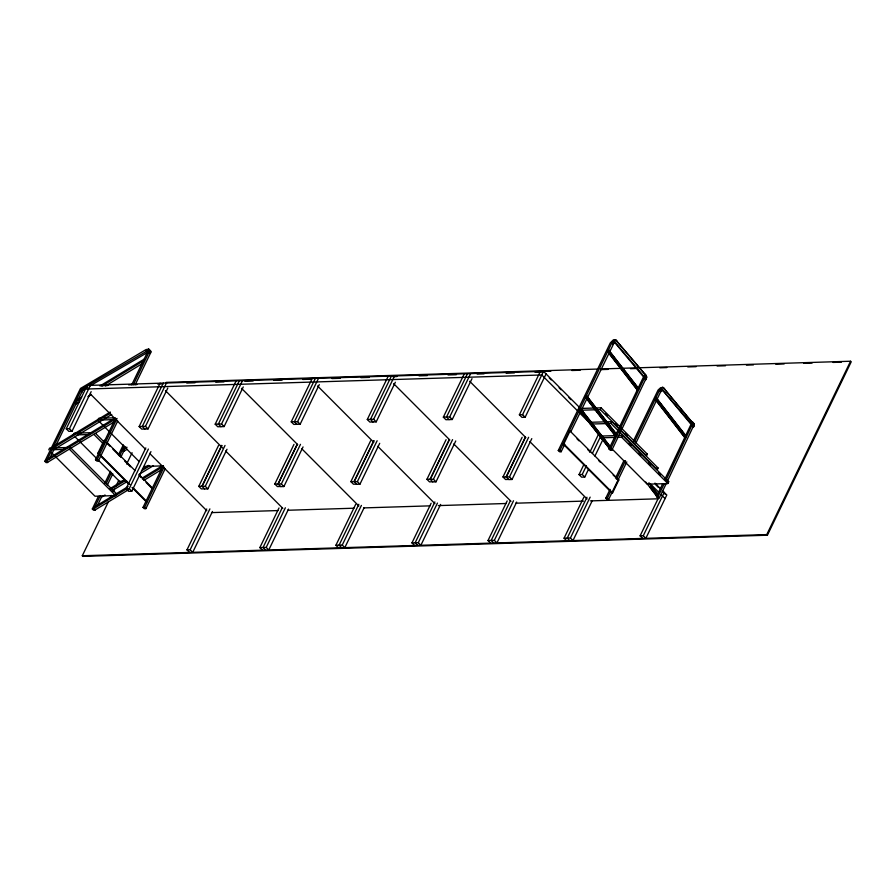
<?xml version="1.0" encoding="UTF-8"?>
<svg xmlns="http://www.w3.org/2000/svg" width="896" height="896" viewBox="0 0 896 896"><rect width="100%" height="100%" fill="white"/><g stroke="black" fill="none" stroke-linecap="round" stroke-linejoin="round"><path stroke-width="1.34" d="M133.37 384.642L149.094 352.117L149.442 350.022L148.624 349.104L145.992 349.597L80.483 388.438L44.8 461.317L46.088 462.605L47.667 462.56L46.379 461.272L44.8 461.317M135.262 384.675L150.606 352.867L150.55 350.918L148.949 350.28M558.275 450.509L559.866 450.464L611.845 342.933L613.838 341.432L643.518 376.891L608.978 448.941L610.568 448.896L645.333 376.04L644.795 374.181L615.675 339.875L613.144 340.032L610.288 342.922L558.275 450.509L559.563 451.797L561.154 451.752L564.771 444.248M608.978 448.941L610.266 450.229L611.845 450.184L646.61 377.328L646.072 375.469L615.675 339.875M665.986 480.189L692.843 423.315L663.197 387.531L660.666 387.677L658.09 390.04L633.013 441.862M667.274 481.477L694.131 424.603L663.197 387.531M46.379 461.272L81.514 389.2L147.302 350.851L147.482 352.229L131.768 384.731M78.064 399.672L82.578 390.734L87.92 387.139M48.754 449.848L49.627 448.045L50.96 448M49.493 458.786L54.354 448.728M55.574 446.208L76.854 402.192M91.157 391.653L72.005 431.267L68.835 431.368L66.259 428.792L87.214 385.459L543.514 371.358L579.018 406.963M66.259 428.792L69.429 428.691L90.384 385.358M73.237 435.008L74.11 433.205L91.974 432.645M97.821 420.09L98.694 418.286L101.45 418.208M129.102 484.557L97.866 453.242L104.082 440.373L104.877 440.35M117.723 420.963L98.37 460.992L96.779 461.037L95.502 459.749L115.45 418.488M95.502 459.749L97.082 459.704L117.04 418.421M92.322 508.962L93.901 508.917L95.189 510.205L93.598 510.25L92.322 508.962L98.392 496.395M104.474 483.818L110.555 471.24M118.462 454.888L123.323 444.83M93.901 508.917L99.982 496.339M106.064 483.762L111.53 472.45M119.437 456.098L124.298 446.04M97.619 505.176L101.875 496.373M107.341 485.05L112.818 473.738M120.725 457.386L124.365 449.837M167.798 388.058L148.053 428.926L141.714 429.117L139.149 426.541L160.093 383.208M163.262 383.107L142.307 426.44L144.883 429.016M600.522 368.962L850.562 361.234L851.2 361.872L767.402 535.226L82.947 556.382L82.309 555.744L108.416 501.726M110.242 497.952L111.451 495.443M113.277 491.669L114.498 489.16M115.707 486.651L118.742 480.368M126.638 464.038L132.104 452.738M139.149 426.541L145.477 426.35L166.432 383.006M51.71 452.805L94.987 496.216L115.606 495.578L116.48 493.763L70.246 447.406M150.954 451.618L131.802 491.232L128.632 491.333L126.056 488.757L145.813 447.899M126.056 488.757L129.226 488.656L148.389 449.042M165.234 468.608L145.891 508.637L144.301 508.693L143.013 507.405L162.96 466.144M143.013 507.405L144.603 507.349L163.957 467.32M243.253 386.949L224.101 426.574L217.762 426.765L215.197 424.189L236.141 380.856M239.31 380.755L218.366 424.088L220.931 426.664M215.197 424.189L221.536 423.998L242.48 380.654M204.523 488.824L201.354 488.925L198.778 486.349L218.534 445.48M198.778 486.349L201.947 486.248L221.704 445.39M221.861 445.547L202.115 486.405L205.274 486.304L207.85 488.88L227.002 449.266M205.274 486.304L225.03 445.446M189.549 552.429L186.984 549.853L206.73 508.984M186.984 549.853L190.154 549.752L209.899 508.894M212.475 511.459L192.718 552.328L190.154 549.752M319.301 384.597L300.149 424.222L293.81 424.413L291.245 421.837L312.189 378.504M315.358 378.403L294.414 421.747L296.979 424.323M291.245 421.837L297.584 421.646L318.528 378.302M280.571 486.472L277.402 486.573L274.826 483.997L293.989 444.371M274.826 483.997L277.995 483.896L297.158 444.27M297.315 444.438L278.163 484.053L281.333 483.963L283.898 486.539L303.05 446.914M281.333 483.963L300.485 444.338M262.427 550.166L259.862 547.59L279.014 507.976M282.184 507.875L263.032 547.501L265.597 550.077M259.862 547.59L266.202 547.4L285.354 507.774M288.523 509.118L268.766 549.976L266.202 547.4M395.349 382.245L376.197 421.87L369.858 422.061L367.293 419.485L388.248 376.152M391.406 376.051L370.462 419.395L373.027 421.971M367.293 419.485L373.632 419.294L394.576 375.962M356.619 484.12L353.45 484.221L350.885 481.645L370.63 440.787M350.885 481.645L354.054 481.544L373.8 440.686M373.968 440.843L354.211 481.701L357.381 481.611L359.946 484.187L379.702 443.318M357.381 481.611L377.126 440.742M338.486 547.826L335.91 545.25L355.667 504.381M358.837 504.291L339.08 545.149L341.645 547.725M335.91 545.25L342.25 545.048L361.402 505.422M363.978 507.998L344.814 547.624L342.25 545.048M472.002 378.661L452.245 419.518L445.917 419.72L443.341 417.144L464.296 373.8M467.466 373.699L446.51 417.043L449.075 419.619M443.341 417.144L449.68 416.942L470.635 373.61M432.667 481.768L429.498 481.869L426.933 479.293L446.085 439.667M426.933 479.293L430.102 479.192L449.254 439.566M449.411 439.734L430.259 479.36L433.429 479.259L435.994 481.835L455.75 440.966M433.429 479.259L452.581 439.634M414.534 545.474L411.958 542.898L431.122 503.272M434.885 501.939L415.128 542.797L417.704 545.373M411.958 542.898L418.298 542.696L437.45 503.07M440.619 504.414L420.874 545.272L418.298 542.696M546.078 373.923L525.134 417.267L521.965 417.368L519.389 414.792L540.344 371.448M519.389 414.792L522.558 414.691L543.514 371.358M508.715 479.416L505.546 479.517L502.981 476.941L522.133 437.315M502.981 476.941L506.15 476.84L525.302 437.226M525.459 437.382L506.307 477.008L509.477 476.907L512.042 479.483L531.798 438.626M509.477 476.907L528.629 437.282M490.582 543.122L488.018 540.546L507.17 500.92M510.339 500.819L491.176 540.445L493.752 543.021M488.018 540.546L494.346 540.344L513.509 500.73M516.667 502.062L496.922 542.92L494.346 540.344M563.819 443.901L570.035 431.032L618.834 479.965L612.618 492.834L611.822 492.856L563.024 443.923L563.819 443.901L612.618 492.834M570.819 431.738L613.906 343.224L615.653 342.978L643.552 375.906M590.341 424.088L591.214 422.274L611.834 421.646L658.067 468.003L657.194 469.806L610.96 423.45L591.718 424.043M581.011 410.222L600.264 409.629L601.138 407.826L647.371 454.182L646.498 455.986L620.917 430.338M588.358 469.638L584.763 477.064L581.594 477.165L579.029 474.589L583.822 464.688M589.803 452.301L598.181 434.963M579.029 474.589L582.198 474.488L586.387 465.83M592.379 453.443L600.757 436.106M594.944 456.019L602.728 439.925M610.96 423.45L611.834 421.646M566.63 540.77L564.066 538.194L583.811 497.336M586.981 497.235L567.235 538.093L569.8 540.669M564.066 538.194L570.405 537.992L590.15 497.134M617.49 437.326L621.611 437.203L622.485 435.4L668.718 481.757L667.845 483.56L647.226 484.198L611.811 448.694M592.122 500.954L572.97 540.568L570.405 537.992M617.478 481.163L608.664 499.397L607.085 499.442L605.797 498.154L610.03 489.395M615.474 478.139L623.941 460.622M605.797 498.154L607.376 498.109L610.4 491.859M616.448 479.349L625.509 460.6M634.581 441.84L659.355 390.589L661.73 389.189L691.04 424.301L665.011 478.979M617.736 480.637L626.797 461.888M635.869 443.128L660.643 391.866L662.178 390.443L663.174 390.622L691.062 423.55M666.053 483.997L659.366 497.829L657.776 497.874L656.499 496.586L662.581 484.008M656.499 496.586L658.078 496.541L664.16 483.963M642.678 538.418L640.114 535.842L658.672 497.459M640.114 535.842L643.283 535.741L664.227 492.408M82.309 555.744L766.752 534.587L850.562 361.234M608.462 349.854L607.13 351.075L637.392 390.163L638.725 388.942L608.462 349.854L638.322 388.058M586.365 395.562L585.032 396.782L615.306 435.87L616.627 434.65L586.365 395.562L616.235 433.765M610.12 446.41L580.25 408.206L578.928 409.427L610.478 449.792M655.973 397.499L654.651 398.72L684.914 437.808L686.246 436.587L655.973 397.499L685.843 435.702M609.19 448.504L610.512 447.294L580.25 408.206M649.589 486.584L657.989 497.448L656.712 496.16L658.034 494.939L648.782 483M81.704 397.029L74.626 401.318L76.082 403.782L79.621 401.632M100.565 385.594L144.178 359.15L144.346 360.315L101.909 386.053M74.794 402.494L80.696 398.91M87.875 396.626L91.403 394.486M105.549 385.907L143.27 363.037M110.286 412.003L52.528 447.026L52.707 448.202L53.984 449.49L111.742 414.456M52.707 448.202L110.466 413.168M114.789 418.208L46.424 459.659L46.592 460.835L47.88 462.123L113.893 422.094M46.592 460.835L116.144 418.667M125.675 446.824L122.147 448.963L122.315 450.139L123.603 451.427L127.131 449.277M122.315 450.139L127.03 447.283M109.48 488.958L123.626 480.379M142.486 468.944L148.378 465.371M110.824 489.418L124.97 480.838M141.478 470.826L149.733 465.83M105.045 494.984L101.506 497.134L100.218 495.846M112.112 490.706L127.434 481.41M139.227 474.264L153.373 465.685M128.117 486.584L93.934 507.315L94.114 508.491L95.39 509.779L128.397 489.765M142.262 478.005L162.31 465.853M94.114 508.491L127.12 488.477M142.442 479.181L163.654 466.312M143.718 480.469L161.403 469.75M90.294 385.75L148.176 352.094L146.899 350.806M617.243 341.421L614.298 339.651M597.733 369.051L166.107 382.39L166.757 383.029M543.894 371.37L550.883 371.157M571.838 370.507L580.216 370.25M601.171 369.6L608.149 369.387M630.504 368.693L636.093 368.525M659.837 367.786L666.814 367.573M687.77 366.923L696.147 366.666M717.102 366.016L725.48 365.758M746.435 365.109L753.424 364.896M775.768 364.213L784.157 363.944M803.712 363.339L812.09 363.082M833.045 362.432L841.422 362.174M99.68 385.739L107.957 385.482M128.632 384.843L136.909 384.586M157.595 383.947L163.117 383.779M186.76 383.04L195.037 382.782M215.723 382.144L223.989 381.898M244.888 381.248L253.154 380.99M273.84 380.352L282.117 380.094M302.803 379.456L311.08 379.198M331.968 378.56L340.245 378.302M360.92 377.664L369.197 377.406M392.851 376.678L396.984 376.544M419.048 375.861L427.325 375.603M448.011 374.965L456.277 374.718M477.165 374.069L484.064 373.856M506.128 373.173L514.405 372.915M535.091 372.277L541.979 372.064M85.467 389.066L541.766 374.965L577.27 410.57M104.16 418.118L115.192 417.782M100.576 420.011L114.318 419.586M580.518 408.453L601.138 407.826M77.358 434.874L89.734 434.493M569.24 431.054L570.035 431.032M55.093 447.877L68.869 447.451M52.875 449.725L63.874 449.378M601.866 436.038L615.653 435.613M618.363 435.523L622.485 435.4M97.866 453.242L98.661 453.219M614.746 437.416L602.37 437.797L604.128 439.97M144.054 466.458L163.307 465.864M646.038 454.227L647.371 454.182M126.336 481.152L119.47 481.365L80.125 441.907M656.746 468.048L658.067 468.003M207.85 488.88L204.68 488.981L201.947 486.248M283.898 486.539L280.728 486.629L277.995 483.896M359.946 484.187L356.776 484.277L354.054 481.544M435.994 481.835L432.824 481.936L430.102 479.192M512.042 479.483L508.883 479.584L506.15 476.84M618.834 479.965L613.166 475.104M667.397 481.802L668.718 481.757M211.523 512.613L277.894 510.563M287.571 510.261L353.942 508.211M363.619 507.909L429.99 505.859M438.29 505.602L506.038 503.507M515.715 503.205L583.475 501.11M590.386 500.898L658.146 498.803M664.754 389.077L662.334 387.262M615.283 339.696L616.571 340.984M662.805 387.341L664.093 388.629M614.824 339.618L616.101 340.906M614.04 341.466L615.653 342.978M661.562 389.11L663.174 390.622M613.838 341.432L615.126 342.72M661.36 389.077L662.648 390.365M613.614 341.443L614.902 342.731M661.136 389.088L662.413 390.376M613.368 341.499L614.656 342.787M660.89 389.155L662.178 390.443M613.122 341.611L614.398 342.899M660.632 389.256L661.92 390.544M612.864 341.757L614.152 343.045M660.386 389.402L661.662 390.69M612.618 341.936L613.906 343.224M644.795 374.181L646.072 375.469M660.139 389.581L661.416 390.869M692.306 421.826L693.594 423.114M644.963 374.416L646.397 375.973M692.485 422.061L693.907 423.629M612.394 342.149L613.67 343.437M645.221 374.987L646.498 376.275M659.904 389.794L661.192 391.082M692.731 422.643L694.019 423.931M645.288 375.312L646.576 376.6M692.81 422.968L694.098 424.256M612.181 342.384L613.469 343.672M645.333 375.67L646.61 376.958M659.702 390.029L660.99 391.317M692.843 423.315L694.131 424.603M612.013 342.63L613.29 343.918M645.333 376.04L646.61 377.328M659.523 390.275L660.811 391.563M692.843 423.685L694.131 424.973M611.845 342.933L613.133 344.221M645.299 376.421L646.576 377.709M659.355 390.589L660.643 391.866M692.81 424.077L694.098 425.354M645.221 376.824L646.509 378.112M692.742 424.469L694.019 425.757M645.12 377.238L646.397 378.526M692.63 424.883L693.918 426.171M644.974 377.653L646.262 378.941M692.485 425.309L693.773 426.597M644.795 378.078L646.083 379.366M692.317 425.734L693.594 427.022M644.605 378.47L645.893 379.758M692.126 426.115L693.403 427.403M766.752 534.587L767.402 535.226M605.707 413.784L607.678 415.755M615.541 423.64L617.512 425.622M625.386 433.507L627.346 435.478M600.264 409.629L618.957 428.366M629.026 443.33L630.997 445.301M638.87 453.197L640.83 455.168M648.704 463.064L650.675 465.035M658.538 472.92L660.509 474.891M621.611 437.203L667.845 483.56M654.965 483.112L660.878 489.048M662.85 491.03L666.803 494.984L645.848 538.317L643.283 535.741M549.27 377.944L551.23 379.915M559.104 387.811L561.075 389.782M568.938 397.678L570.909 399.65M655.525 484.501L658.482 487.458M662.413 491.4L665.37 494.368M580.63 411.253L582.59 413.224M587.507 418.152L591.45 422.106M579.242 412.552L592.066 425.41M650.261 483.762L659.131 492.654M661.114 494.637L665.056 498.59M600.174 433.944L603.131 436.912M600.992 437.842L603.949 440.798M610.568 448.896L611.845 450.184M658.078 496.541L659.366 497.829M577.046 438.883L579.006 440.843M587.787 449.658L589.736 451.606M598.528 460.421L600.477 462.381M559.866 450.464L561.154 451.752M607.376 498.109L608.664 499.397M522.558 414.691L525.134 417.267M582.198 474.488L584.763 477.064M469.661 381.27L525.885 437.651M529.827 441.605L587.037 498.971M449.68 416.942L452.245 419.518M393.613 383.622L449.826 439.992M453.779 443.957L510.978 501.312M373.632 419.294L376.197 421.87M317.565 385.974L373.778 442.344M377.731 446.309L434.93 503.664M297.584 421.646L300.149 424.222M241.517 388.326L297.73 444.696M301.672 448.65L358.882 506.016M148.982 349.317L150.55 350.918M148.624 349.104L150.718 351.31M149.509 350.493L150.786 351.781M149.464 351.019L150.752 352.307M149.318 351.579L150.606 352.867M221.536 423.998L224.101 426.574M149.094 352.117L150.371 353.405M147.302 350.851L148.59 352.139M147.112 350.806L148.4 352.094M146.653 350.851L147.941 352.139M146.406 350.941L147.694 352.229M146.093 351.098L147.381 352.386M165.458 390.678L222.667 448.034M225.624 451.002L282.834 508.368M145.477 426.35L148.053 428.926M90.395 394.016L145.634 449.4M149.576 453.354L206.786 510.72M83.07 387.934L84.347 389.222M82.779 388.114L84.056 389.402M82.51 388.304L83.787 389.592M82.242 388.506L83.53 389.794M81.995 388.718L83.272 390.006M81.749 388.954L83.037 390.242M81.514 389.2L82.802 390.488M81.301 389.446L82.578 390.734M81.088 389.715L82.376 391.003M80.898 389.984L82.186 391.272M80.73 390.253L82.018 391.541M80.584 390.522L81.861 391.81M80.427 390.846L81.715 392.134M98.806 421.086L139.138 461.518M106.826 442.31L135.139 470.691M139.037 474.6L152.701 488.309M107.016 443.307L109.939 446.242M112.874 449.187L119.706 456.03M124.589 460.925L130.435 466.805M139.227 475.608L141.176 477.568M146.059 482.462L151.917 488.331M95.715 433.552L104.563 442.422M93.856 434.37L103.69 444.237M100.61 455.168L129.898 484.534M132.821 487.469L146.485 501.178M132.026 487.491L146.664 502.174M69.429 428.691L72.005 431.267M129.226 488.656L131.802 491.232M75.197 436.979L78.154 439.936M97.082 459.704L98.37 460.992M144.603 507.349L145.891 508.637M69.373 449.21L115.606 495.578M655.928 400.008L685.362 438.01M608.418 352.363L637.84 390.365M586.32 398.07L615.742 436.072M649.23 483.202L657.642 494.054M652.478 488.701L655.85 493.046M645.781 482.048L656.712 496.16M589.837 421.512L594.037 426.944M605.808 442.142L607.488 444.315M580.205 410.715L609.638 448.706M123.424 450.251L123.603 451.427M75.914 402.606L76.082 403.782M692.138 423.226A5.062 2.901 -44.9 0 1 692.283 423.427M644.616 375.57A5.062 2.901 -44.9 0 1 644.762 375.771"/></g></svg>
